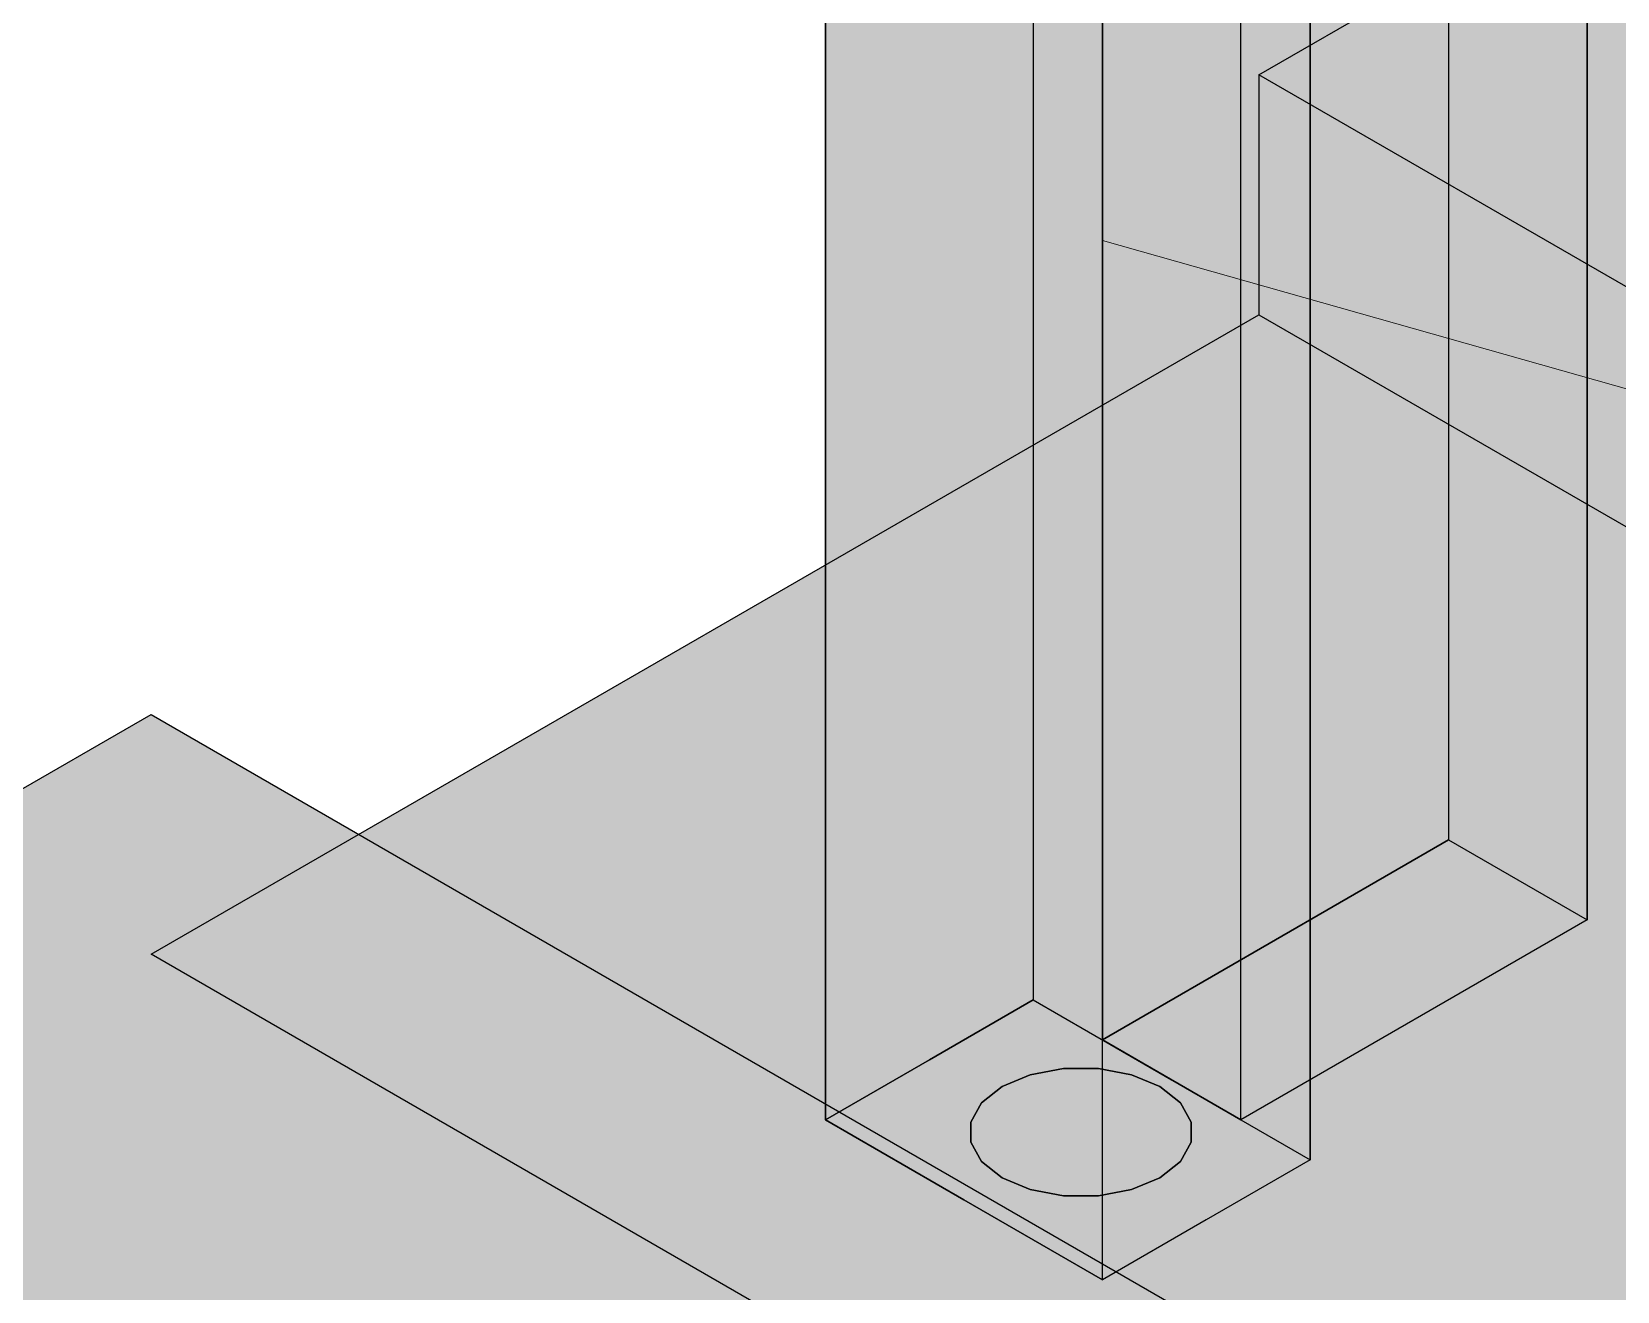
# Model space of a CAD drawing. Header units: metres. Extents: x 0 to 34.2, y 0 to 17.8.
# Drawn here: x 5.73 to 6.722, y 8.514 to 9.302 of the extents above; entities that cross this region are included whole.
import ezdxf

# ---------------------------------------------------------------- set-up
doc = ezdxf.new("R2010")
doc.units = ezdxf.units.M
doc.header["$LTSCALE"] = 0.25
doc.layers.add('ISO-ARISTAS', color=8, linetype='CONTINUOUS')
doc.layers.add('ISO-CONCRETO-SUP', color=254, linetype='CONTINUOUS', true_color=0xe8e8e8)
doc.layers.add('LLAMADAS', color=30, linetype='CONTINUOUS', lineweight=18)

msp = doc.modelspace()

# ---------------------------------------------------------------- linework, layer by layer
at = {"layer": 'ISO-ARISTAS', "color": 250}
for p, q in [((6.49785, 9.275), (7.06077, 9.6)), ((6.6165, 9.52353), (6.6165, 9.16002)), ((6.6165, 9.52353), (6.6165, 9.16002)), ((6.7031, 9.11002), (6.7031, 9.47353)), ((6.7031, 9.47353), (6.7031, 9.11002)), ((6.35669, 9.4165), (6.35669, 9.2965)), ((6.35669, 9.4165), (6.35669, 9.2965)), ((6.39999, 9.03502), (6.39999, 9.39853)), ((6.39999, 9.39853), (6.39999, 9.03502)), ((6.39999, 9.2415), (6.39999, 9.3615)), ((6.39999, 9.2415), (6.39999, 9.3615)), ((6.48659, 8.98502), (6.48659, 9.34853)), ((6.48659, 8.98502), (6.48659, 9.34853)), ((6.22679, 9.2215), (6.22679, 9.3415)), ((6.22679, 9.3415), (6.22679, 9.2215)), ((6.5299, 9.1965), (6.5299, 9.3165)), ((6.5299, 9.3165), (6.5299, 9.1965)), ((6.35669, 9.2965), (6.35669, 9.1765)), ((6.35669, 9.2965), (6.35669, 9.1765)), ((7.16848, 8.88781), (6.49785, 9.275)), ((7.16848, 8.88781), (6.49785, 9.275)), ((6.49785, 9.275), (6.49785, 9.125)), ((6.39999, 9.1215), (6.39999, 9.2415)), ((6.39999, 9.1215), (6.39999, 9.2415)), ((6.22679, 9.1015), (6.22679, 9.2215)), ((6.22679, 9.2215), (6.22679, 9.1015)), ((6.5299, 9.0765), (6.5299, 9.1965)), ((6.5299, 9.1965), (6.5299, 9.0765)), ((6.35669, 9.1765), (6.35669, 9.0565)), ((6.35669, 9.1765), (6.35669, 9.0565)), ((6.6165, 9.16002), (6.6165, 8.7965)), ((6.6165, 9.16002), (6.6165, 8.7965)), ((5.80503, 8.725), (6.49785, 9.125)), ((6.49785, 9.125), (7.16848, 8.73781)), ((6.49785, 9.125), (7.16848, 8.73781)), ((6.39999, 9.0015), (6.39999, 9.1215)), ((6.39999, 9.0015), (6.39999, 9.1215)), ((6.7031, 8.7465), (6.7031, 9.11002)), ((6.7031, 9.11002), (6.7031, 8.7465)), ((6.22679, 8.9815), (6.22679, 9.1015)), ((6.22679, 9.1015), (6.22679, 8.9815)), ((6.5299, 8.9565), (6.5299, 9.0765)), ((6.5299, 9.0765), (6.5299, 8.9565)), ((6.35669, 9.0565), (6.35669, 8.9365)), ((6.35669, 9.0565), (6.35669, 8.9365)), ((6.39999, 8.6715), (6.39999, 9.03502)), ((6.39999, 9.03502), (6.39999, 8.6715)), ((6.39999, 8.8815), (6.39999, 9.0015)), ((6.39999, 8.8815), (6.39999, 9.0015)), ((6.48659, 8.6215), (6.48659, 8.98502)), ((6.48659, 8.6215), (6.48659, 8.98502)), ((6.22679, 8.8615), (6.22679, 8.9815)), ((6.22679, 8.9815), (6.22679, 8.8615)), ((6.5299, 8.8365), (6.5299, 8.9565)), ((6.5299, 8.9565), (6.5299, 8.8365)), ((6.35669, 8.9365), (6.35669, 8.8165)), ((6.35669, 8.9365), (6.35669, 8.8165)), ((6.39999, 8.7615), (6.39999, 8.8815)), ((6.39999, 8.7615), (6.39999, 8.8815)), ((5.11221, 8.475), (5.80503, 8.875)), ((5.80503, 8.875), (6.47566, 8.48781)), ((6.22679, 8.7415), (6.22679, 8.8615)), ((6.22679, 8.8615), (6.22679, 8.7415)), ((6.5299, 8.7165), (6.5299, 8.8365)), ((6.5299, 8.8365), (6.5299, 8.7165)), ((6.35669, 8.8165), (6.35669, 8.6965)), ((6.35669, 8.8165), (6.35669, 8.6965)), ((6.39999, 8.6715), (6.6165, 8.7965)), ((6.6165, 8.7965), (6.39999, 8.6715)), ((6.6165, 8.7965), (6.7031, 8.7465)), ((6.6165, 8.7965), (6.7031, 8.7465)), ((6.39999, 8.6415), (6.39999, 8.7615)), ((6.39999, 8.6415), (6.39999, 8.7615)), ((6.22679, 8.6215), (6.22679, 8.7415)), ((6.22679, 8.7415), (6.22679, 8.6215)), ((6.7031, 8.7465), (6.48659, 8.6215)), ((6.7031, 8.7465), (6.48659, 8.6215)), ((6.47566, 8.33781), (5.80503, 8.725)), ((6.5299, 8.5965), (6.5299, 8.7165)), ((6.5299, 8.7165), (6.5299, 8.5965)), ((6.29174, 8.659), (6.35669, 8.6965)), ((6.35669, 8.6965), (6.29174, 8.659)), ((6.35669, 8.6965), (6.44329, 8.6465)), ((6.35669, 8.6965), (6.44329, 8.6465)), ((6.48659, 8.6215), (6.39999, 8.6715)), ((6.39999, 8.6715), (6.48659, 8.6215)), ((6.22679, 8.6215), (6.29174, 8.659)), ((6.29174, 8.659), (6.22679, 8.6215)), ((6.35488, 8.64966), (6.33721, 8.64225)), ((6.33721, 8.64225), (6.35488, 8.64966)), ((6.37565, 8.65356), (6.35488, 8.64966)), ((6.35488, 8.64966), (6.37565, 8.65356)), ((6.39749, 8.65356), (6.37565, 8.65356)), ((6.37565, 8.65356), (6.39749, 8.65356)), ((6.41826, 8.64966), (6.39749, 8.65356)), ((6.39749, 8.65356), (6.41826, 8.64966)), ((6.43593, 8.64225), (6.41826, 8.64966)), ((6.41826, 8.64966), (6.43593, 8.64225)), ((6.33721, 8.64225), (6.32437, 8.63205)), ((6.32437, 8.63205), (6.33721, 8.64225)), ((6.39999, 8.5215), (6.39999, 8.6415)), ((6.39999, 8.5215), (6.39999, 8.6415)), ((6.44877, 8.63205), (6.43593, 8.64225)), ((6.43593, 8.64225), (6.44877, 8.63205)), ((6.44329, 8.6465), (6.5299, 8.5965)), ((6.44329, 8.6465), (6.5299, 8.5965)), ((6.32437, 8.63205), (6.31762, 8.62006)), ((6.31762, 8.62006), (6.32437, 8.63205)), ((6.45552, 8.62006), (6.44877, 8.63205)), ((6.44877, 8.63205), (6.45552, 8.62006)), ((6.31339, 8.5715), (6.22679, 8.6215)), ((6.22679, 8.6215), (6.31339, 8.5715)), ((6.31762, 8.62006), (6.31762, 8.60744)), ((6.31762, 8.60744), (6.31762, 8.62006)), ((6.45552, 8.60744), (6.45552, 8.62006)), ((6.45552, 8.62006), (6.45552, 8.60744)), ((6.31762, 8.60744), (6.32437, 8.59545)), ((6.32437, 8.59545), (6.31762, 8.60744)), ((6.44877, 8.59545), (6.45552, 8.60744)), ((6.45552, 8.60744), (6.44877, 8.59545)), ((6.32437, 8.59545), (6.33721, 8.58525)), ((6.33721, 8.58525), (6.32437, 8.59545)), ((6.43593, 8.58525), (6.44877, 8.59545)), ((6.44877, 8.59545), (6.43593, 8.58525)), ((6.5299, 8.5965), (6.46494, 8.559)), ((6.5299, 8.5965), (6.46494, 8.559)), ((6.33721, 8.58525), (6.35488, 8.57784)), ((6.35488, 8.57784), (6.33721, 8.58525)), ((6.41826, 8.57784), (6.43593, 8.58525)), ((6.43593, 8.58525), (6.41826, 8.57784)), ((6.39999, 8.5215), (6.31339, 8.5715)), ((6.31339, 8.5715), (6.39999, 8.5215)), ((6.35488, 8.57784), (6.37565, 8.57394)), ((6.37565, 8.57394), (6.35488, 8.57784)), ((6.37565, 8.57394), (6.39749, 8.57394)), ((6.39749, 8.57394), (6.37565, 8.57394)), ((6.39749, 8.57394), (6.41826, 8.57784)), ((6.41826, 8.57784), (6.39749, 8.57394)), ((6.46494, 8.559), (6.39999, 8.5215)), ((6.46494, 8.559), (6.39999, 8.5215))]:
    msp.add_line(p, q, dxfattribs=at)
at = {"layer": 'ISO-CONCRETO-SUP', "true_color": 0xc9c7c0}
for points in [[(7.06077, 9.6), (7.7314, 9.21281), (6.49785, 9.275), (7.16848, 8.88781)], [(5.80503, 8.875), (6.47566, 8.48781), (5.11221, 8.475), (5.78284, 8.08781)]]:
    msp.add_solid(points, dxfattribs=at)
at = {"layer": 'ISO-CONCRETO-SUP', "true_color": 0x575d65}
for points in [[(6.6165, 9.16002), (6.39999, 9.03502), (6.6165, 9.52353), (6.39999, 9.39853)], [(6.7031, 9.11002), (6.48659, 8.98502), (6.7031, 9.47353), (6.48659, 9.34853)], [(6.6165, 8.7965), (6.39999, 8.6715), (6.6165, 9.16002), (6.39999, 9.03502)], [(6.7031, 8.7465), (6.48659, 8.6215), (6.7031, 9.11002), (6.48659, 8.98502)]]:
    msp.add_solid(points, dxfattribs=at)
at = {"layer": 'ISO-CONCRETO-SUP', "true_color": 0x616771}
for points in [[(6.6165, 9.16002), (6.7031, 9.11002), (6.6165, 9.52353), (6.7031, 9.47353)], [(6.39999, 9.03502), (6.48659, 8.98502), (6.39999, 9.39853), (6.48659, 9.34853)], [(6.6165, 8.7965), (6.7031, 8.7465), (6.6165, 9.16002), (6.7031, 9.11002)], [(6.39999, 8.6715), (6.48659, 8.6215), (6.39999, 9.03502), (6.48659, 8.98502)]]:
    msp.add_solid(points, dxfattribs=at)
at = {"layer": 'ISO-CONCRETO-SUP', "true_color": 0xb2b2ad}
for points in [[(6.22679, 9.3415), (6.31339, 9.2915), (6.22679, 9.4615), (6.31339, 9.4115)], [(6.31339, 9.2915), (6.39999, 9.2415), (6.31339, 9.4115), (6.39999, 9.3615)], [(6.35669, 9.2965), (6.44329, 9.2465), (6.35669, 9.4165), (6.44329, 9.3665)], [(6.44329, 9.2465), (6.5299, 9.1965), (6.44329, 9.3665), (6.5299, 9.3165)], [(6.22679, 9.2215), (6.31339, 9.1715), (6.22679, 9.3415), (6.31339, 9.2915)], [(6.35669, 9.1765), (6.44329, 9.1265), (6.35669, 9.2965), (6.44329, 9.2465)], [(6.31339, 9.1715), (6.39999, 9.1215), (6.31339, 9.2915), (6.39999, 9.2415)], [(6.44329, 9.1265), (6.5299, 9.0765), (6.44329, 9.2465), (6.5299, 9.1965)], [(6.22679, 9.1015), (6.31339, 9.0515), (6.22679, 9.2215), (6.31339, 9.1715)], [(6.35669, 9.0565), (6.44329, 9.0065), (6.35669, 9.1765), (6.44329, 9.1265)], [(6.31339, 9.0515), (6.39999, 9.0015), (6.31339, 9.1715), (6.39999, 9.1215)], [(6.44329, 9.0065), (6.5299, 8.9565), (6.44329, 9.1265), (6.5299, 9.0765)], [(6.22679, 8.9815), (6.31339, 8.9315), (6.22679, 9.1015), (6.31339, 9.0515)], [(6.35669, 8.9365), (6.44329, 8.8865), (6.35669, 9.0565), (6.44329, 9.0065)], [(6.31339, 8.9315), (6.39999, 8.8815), (6.31339, 9.0515), (6.39999, 9.0015)], [(6.44329, 8.8865), (6.5299, 8.8365), (6.44329, 9.0065), (6.5299, 8.9565)], [(6.22679, 8.8615), (6.31339, 8.8115), (6.22679, 8.9815), (6.31339, 8.9315)], [(6.35669, 8.8165), (6.44329, 8.7665), (6.35669, 8.9365), (6.44329, 8.8865)], [(6.31339, 8.8115), (6.39999, 8.7615), (6.31339, 8.9315), (6.39999, 8.8815)], [(6.44329, 8.7665), (6.5299, 8.7165), (6.44329, 8.8865), (6.5299, 8.8365)], [(6.22679, 8.7415), (6.31339, 8.6915), (6.22679, 8.8615), (6.31339, 8.8115)], [(6.35669, 8.6965), (6.44329, 8.6465), (6.35669, 8.8165), (6.44329, 8.7665)], [(6.31339, 8.6915), (6.39999, 8.6415), (6.31339, 8.8115), (6.39999, 8.7615)], [(6.44329, 8.6465), (6.5299, 8.5965), (6.44329, 8.7665), (6.5299, 8.7165)], [(6.22679, 8.6215), (6.31339, 8.5715), (6.22679, 8.7415), (6.31339, 8.6915)], [(6.31339, 8.5715), (6.39999, 8.5215), (6.31339, 8.6915), (6.39999, 8.6415)]]:
    msp.add_solid(points, dxfattribs=at)
at = {"layer": 'ISO-CONCRETO-SUP', "true_color": 0x9f9f9b}
for points in [[(6.5299, 9.3165), (6.46494, 9.279), (6.5299, 9.4365), (6.46494, 9.399)], [(6.35669, 9.2965), (6.29174, 9.259), (6.35669, 9.4165), (6.29174, 9.379)], [(6.46494, 9.279), (6.39999, 9.2415), (6.46494, 9.399), (6.39999, 9.3615)], [(6.29174, 9.259), (6.22679, 9.2215), (6.29174, 9.379), (6.22679, 9.3415)], [(6.5299, 9.1965), (6.46494, 9.159), (6.5299, 9.3165), (6.46494, 9.279)], [(6.35669, 9.1765), (6.29174, 9.139), (6.35669, 9.2965), (6.29174, 9.259)], [(6.46494, 9.159), (6.39999, 9.1215), (6.46494, 9.279), (6.39999, 9.2415)], [(6.29174, 9.139), (6.22679, 9.1015), (6.29174, 9.259), (6.22679, 9.2215)], [(6.5299, 9.0765), (6.46494, 9.039), (6.5299, 9.1965), (6.46494, 9.159)], [(6.35669, 9.0565), (6.29174, 9.019), (6.35669, 9.1765), (6.29174, 9.139)], [(6.46494, 9.039), (6.39999, 9.0015), (6.46494, 9.159), (6.39999, 9.1215)], [(6.29174, 9.019), (6.22679, 8.9815), (6.29174, 9.139), (6.22679, 9.1015)], [(6.5299, 8.9565), (6.46494, 8.919), (6.5299, 9.0765), (6.46494, 9.039)], [(6.35669, 8.9365), (6.29174, 8.899), (6.35669, 9.0565), (6.29174, 9.019)], [(6.46494, 8.919), (6.39999, 8.8815), (6.46494, 9.039), (6.39999, 9.0015)], [(6.29174, 8.899), (6.22679, 8.8615), (6.29174, 9.019), (6.22679, 8.9815)], [(6.5299, 8.8365), (6.46494, 8.799), (6.5299, 8.9565), (6.46494, 8.919)], [(6.35669, 8.8165), (6.29174, 8.779), (6.35669, 8.9365), (6.29174, 8.899)], [(6.46494, 8.799), (6.39999, 8.7615), (6.46494, 8.919), (6.39999, 8.8815)], [(6.29174, 8.779), (6.22679, 8.7415), (6.29174, 8.899), (6.22679, 8.8615)], [(6.5299, 8.7165), (6.46494, 8.679), (6.5299, 8.8365), (6.46494, 8.799)], [(6.35669, 8.6965), (6.29174, 8.659), (6.35669, 8.8165), (6.29174, 8.779)], [(6.46494, 8.679), (6.39999, 8.6415), (6.46494, 8.799), (6.39999, 8.7615)], [(6.29174, 8.659), (6.22679, 8.6215), (6.29174, 8.779), (6.22679, 8.7415)], [(6.5299, 8.5965), (6.46494, 8.559), (6.5299, 8.7165), (6.46494, 8.679)], [(6.46494, 8.559), (6.39999, 8.5215), (6.46494, 8.679), (6.39999, 8.6415)]]:
    msp.add_solid(points, dxfattribs=at)
at = {"layer": 'ISO-CONCRETO-SUP', "true_color": 0x8199b0}
for points in [[(6.31762, 9.40744), (6.32437, 9.39545), (6.31762, 9.30744), (6.32437, 9.29545)], [(6.45552, 9.32006), (6.44877, 9.33205), (6.45552, 9.22006), (6.44877, 9.23205)], [(6.31762, 9.30744), (6.32437, 9.29545), (6.31762, 9.20744), (6.32437, 9.19545)], [(6.45552, 9.22006), (6.44877, 9.23205), (6.45552, 9.12006), (6.44877, 9.13205)], [(6.31762, 9.20744), (6.32437, 9.19545), (6.31762, 9.10744), (6.32437, 9.09545)], [(6.45552, 9.12006), (6.44877, 9.13205), (6.45552, 9.02006), (6.44877, 9.03205)], [(6.31762, 9.10744), (6.32437, 9.09545), (6.31762, 9.00744), (6.32437, 8.99545)], [(6.45552, 9.02006), (6.44877, 9.03205), (6.45552, 8.92006), (6.44877, 8.93205)], [(6.31762, 9.00744), (6.32437, 8.99545), (6.31762, 8.90744), (6.32437, 8.89545)], [(6.45552, 8.92006), (6.44877, 8.93205), (6.45552, 8.82006), (6.44877, 8.83205)], [(6.31762, 8.90744), (6.32437, 8.89545), (6.31762, 8.80744), (6.32437, 8.79545)], [(6.45552, 8.82006), (6.44877, 8.83205), (6.45552, 8.72006), (6.44877, 8.73205)], [(6.31762, 8.80744), (6.32437, 8.79545), (6.31762, 8.70744), (6.32437, 8.69545)], [(6.45552, 8.72006), (6.44877, 8.73205), (6.45552, 8.62006), (6.44877, 8.63205)], [(6.31762, 8.70744), (6.32437, 8.69545), (6.31762, 8.60744), (6.32437, 8.59545)]]:
    msp.add_solid(points, dxfattribs=at)
at = {"layer": 'ISO-CONCRETO-SUP', "true_color": 0x6d8195}
for points in [[(6.44877, 9.39545), (6.45552, 9.40744), (6.44877, 9.29545), (6.45552, 9.30744)], [(6.32437, 9.33205), (6.31762, 9.32006), (6.32437, 9.23205), (6.31762, 9.22006)], [(6.44877, 9.29545), (6.45552, 9.30744), (6.44877, 9.19545), (6.45552, 9.20744)], [(6.32437, 9.23205), (6.31762, 9.22006), (6.32437, 9.13205), (6.31762, 9.12006)], [(6.44877, 9.19545), (6.45552, 9.20744), (6.44877, 9.09545), (6.45552, 9.10744)], [(6.32437, 9.13205), (6.31762, 9.12006), (6.32437, 9.03205), (6.31762, 9.02006)], [(6.44877, 9.09545), (6.45552, 9.10744), (6.44877, 8.99545), (6.45552, 9.00744)], [(6.32437, 9.03205), (6.31762, 9.02006), (6.32437, 8.93205), (6.31762, 8.92006)], [(6.44877, 8.99545), (6.45552, 9.00744), (6.44877, 8.89545), (6.45552, 8.90744)], [(6.32437, 8.93205), (6.31762, 8.92006), (6.32437, 8.83205), (6.31762, 8.82006)], [(6.44877, 8.89545), (6.45552, 8.90744), (6.44877, 8.79545), (6.45552, 8.80744)], [(6.32437, 8.83205), (6.31762, 8.82006), (6.32437, 8.73205), (6.31762, 8.72006)], [(6.44877, 8.79545), (6.45552, 8.80744), (6.44877, 8.69545), (6.45552, 8.70744)], [(6.32437, 8.73205), (6.31762, 8.72006), (6.32437, 8.63205), (6.31762, 8.62006)], [(6.44877, 8.69545), (6.45552, 8.70744), (6.44877, 8.59545), (6.45552, 8.60744)]]:
    msp.add_solid(points, dxfattribs=at)
at = {"layer": 'ISO-CONCRETO-SUP', "true_color": 0x8da7c1}
for points in [[(6.32437, 9.39545), (6.33721, 9.38525), (6.32437, 9.29545), (6.33721, 9.28525)], [(6.44877, 9.33205), (6.43593, 9.34225), (6.44877, 9.23205), (6.43593, 9.24225)], [(6.32437, 9.29545), (6.33721, 9.28525), (6.32437, 9.19545), (6.33721, 9.18525)], [(6.44877, 9.23205), (6.43593, 9.24225), (6.44877, 9.13205), (6.43593, 9.14225)], [(6.32437, 9.19545), (6.33721, 9.18525), (6.32437, 9.09545), (6.33721, 9.08525)], [(6.44877, 9.13205), (6.43593, 9.14225), (6.44877, 9.03205), (6.43593, 9.04225)], [(6.32437, 9.09545), (6.33721, 9.08525), (6.32437, 8.99545), (6.33721, 8.98525)], [(6.44877, 9.03205), (6.43593, 9.04225), (6.44877, 8.93205), (6.43593, 8.94225)], [(6.32437, 8.99545), (6.33721, 8.98525), (6.32437, 8.89545), (6.33721, 8.88525)], [(6.44877, 8.93205), (6.43593, 8.94225), (6.44877, 8.83205), (6.43593, 8.84225)], [(6.32437, 8.89545), (6.33721, 8.88525), (6.32437, 8.79545), (6.33721, 8.78525)], [(6.44877, 8.83205), (6.43593, 8.84225), (6.44877, 8.73205), (6.43593, 8.74225)], [(6.32437, 8.79545), (6.33721, 8.78525), (6.32437, 8.69545), (6.33721, 8.68525)], [(6.44877, 8.73205), (6.43593, 8.74225), (6.44877, 8.63205), (6.43593, 8.64225)], [(6.32437, 8.69545), (6.33721, 8.68525), (6.32437, 8.59545), (6.33721, 8.58525)]]:
    msp.add_solid(points, dxfattribs=at)
at = {"layer": 'ISO-CONCRETO-SUP', "true_color": 0x7c93a9}
for points in [[(6.43593, 9.38525), (6.44877, 9.39545), (6.43593, 9.28525), (6.44877, 9.29545)], [(6.33721, 9.34225), (6.32437, 9.33205), (6.33721, 9.24225), (6.32437, 9.23205)], [(6.43593, 9.28525), (6.44877, 9.29545), (6.43593, 9.18525), (6.44877, 9.19545)], [(6.33721, 9.24225), (6.32437, 9.23205), (6.33721, 9.14225), (6.32437, 9.13205)], [(6.43593, 9.18525), (6.44877, 9.19545), (6.43593, 9.08525), (6.44877, 9.09545)], [(6.33721, 9.14225), (6.32437, 9.13205), (6.33721, 9.04225), (6.32437, 9.03205)], [(6.43593, 9.08525), (6.44877, 9.09545), (6.43593, 8.98525), (6.44877, 8.99545)], [(6.33721, 9.04225), (6.32437, 9.03205), (6.33721, 8.94225), (6.32437, 8.93205)], [(6.43593, 8.98525), (6.44877, 8.99545), (6.43593, 8.88525), (6.44877, 8.89545)], [(6.33721, 8.94225), (6.32437, 8.93205), (6.33721, 8.84225), (6.32437, 8.83205)], [(6.43593, 8.88525), (6.44877, 8.89545), (6.43593, 8.78525), (6.44877, 8.79545)], [(6.33721, 8.84225), (6.32437, 8.83205), (6.33721, 8.74225), (6.32437, 8.73205)], [(6.43593, 8.78525), (6.44877, 8.79545), (6.43593, 8.68525), (6.44877, 8.69545)], [(6.33721, 8.74225), (6.32437, 8.73205), (6.33721, 8.64225), (6.32437, 8.63205)], [(6.43593, 8.68525), (6.44877, 8.69545), (6.43593, 8.58525), (6.44877, 8.59545)]]:
    msp.add_solid(points, dxfattribs=at)
at = {"layer": 'ISO-CONCRETO-SUP', "true_color": 0x95b1cc}
for points in [[(6.33721, 9.38525), (6.35488, 9.37784), (6.33721, 9.28525), (6.35488, 9.27784)], [(6.43593, 9.34225), (6.41826, 9.34966), (6.43593, 9.24225), (6.41826, 9.24966)], [(6.33721, 9.28525), (6.35488, 9.27784), (6.33721, 9.18525), (6.35488, 9.17784)], [(6.43593, 9.24225), (6.41826, 9.24966), (6.43593, 9.14225), (6.41826, 9.14966)], [(6.33721, 9.18525), (6.35488, 9.17784), (6.33721, 9.08525), (6.35488, 9.07784)], [(6.43593, 9.14225), (6.41826, 9.14966), (6.43593, 9.04225), (6.41826, 9.04966)], [(6.33721, 9.08525), (6.35488, 9.07784), (6.33721, 8.98525), (6.35488, 8.97784)], [(6.43593, 9.04225), (6.41826, 9.04966), (6.43593, 8.94225), (6.41826, 8.94966)], [(6.33721, 8.98525), (6.35488, 8.97784), (6.33721, 8.88525), (6.35488, 8.87784)], [(6.43593, 8.94225), (6.41826, 8.94966), (6.43593, 8.84225), (6.41826, 8.84966)], [(6.33721, 8.88525), (6.35488, 8.87784), (6.33721, 8.78525), (6.35488, 8.77784)], [(6.43593, 8.84225), (6.41826, 8.84966), (6.43593, 8.74225), (6.41826, 8.74966)], [(6.33721, 8.78525), (6.35488, 8.77784), (6.33721, 8.68525), (6.35488, 8.67784)], [(6.43593, 8.74225), (6.41826, 8.74966), (6.43593, 8.64225), (6.41826, 8.64966)], [(6.33721, 8.68525), (6.35488, 8.67784), (6.33721, 8.58525), (6.35488, 8.57784)]]:
    msp.add_solid(points, dxfattribs=at)
at = {"layer": 'ISO-CONCRETO-SUP', "true_color": 0x88a2bb}
for points in [[(6.41826, 9.37784), (6.43593, 9.38525), (6.41826, 9.27784), (6.43593, 9.28525)], [(6.35488, 9.34966), (6.33721, 9.34225), (6.35488, 9.24966), (6.33721, 9.24225)], [(6.41826, 9.27784), (6.43593, 9.28525), (6.41826, 9.17784), (6.43593, 9.18525)], [(6.35488, 9.24966), (6.33721, 9.24225), (6.35488, 9.14966), (6.33721, 9.14225)], [(6.41826, 9.17784), (6.43593, 9.18525), (6.41826, 9.07784), (6.43593, 9.08525)], [(6.35488, 9.14966), (6.33721, 9.14225), (6.35488, 9.04966), (6.33721, 9.04225)], [(6.41826, 9.07784), (6.43593, 9.08525), (6.41826, 8.97784), (6.43593, 8.98525)], [(6.35488, 9.04966), (6.33721, 9.04225), (6.35488, 8.94966), (6.33721, 8.94225)], [(6.41826, 8.97784), (6.43593, 8.98525), (6.41826, 8.87784), (6.43593, 8.88525)], [(6.35488, 8.94966), (6.33721, 8.94225), (6.35488, 8.84966), (6.33721, 8.84225)], [(6.41826, 8.87784), (6.43593, 8.88525), (6.41826, 8.77784), (6.43593, 8.78525)], [(6.35488, 8.84966), (6.33721, 8.84225), (6.35488, 8.74966), (6.33721, 8.74225)], [(6.41826, 8.77784), (6.43593, 8.78525), (6.41826, 8.67784), (6.43593, 8.68525)], [(6.35488, 8.74966), (6.33721, 8.74225), (6.35488, 8.64966), (6.33721, 8.64225)], [(6.41826, 8.67784), (6.43593, 8.68525), (6.41826, 8.57784), (6.43593, 8.58525)]]:
    msp.add_solid(points, dxfattribs=at)
at = {"layer": 'ISO-CONCRETO-SUP', "true_color": 0x99b6d1}
for points in [[(6.35488, 9.37784), (6.37565, 9.37394), (6.35488, 9.27784), (6.37565, 9.27394)], [(6.41826, 9.34966), (6.39749, 9.35356), (6.41826, 9.24966), (6.39749, 9.25356)], [(6.35488, 9.27784), (6.37565, 9.27394), (6.35488, 9.17784), (6.37565, 9.17394)], [(6.41826, 9.24966), (6.39749, 9.25356), (6.41826, 9.14966), (6.39749, 9.15356)], [(6.35488, 9.17784), (6.37565, 9.17394), (6.35488, 9.07784), (6.37565, 9.07394)], [(6.41826, 9.14966), (6.39749, 9.15356), (6.41826, 9.04966), (6.39749, 9.05356)], [(6.35488, 9.07784), (6.37565, 9.07394), (6.35488, 8.97784), (6.37565, 8.97394)], [(6.41826, 9.04966), (6.39749, 9.05356), (6.41826, 8.94966), (6.39749, 8.95356)], [(6.35488, 8.97784), (6.37565, 8.97394), (6.35488, 8.87784), (6.37565, 8.87394)], [(6.41826, 8.94966), (6.39749, 8.95356), (6.41826, 8.84966), (6.39749, 8.85356)], [(6.35488, 8.87784), (6.37565, 8.87394), (6.35488, 8.77784), (6.37565, 8.77394)], [(6.41826, 8.84966), (6.39749, 8.85356), (6.41826, 8.74966), (6.39749, 8.75356)], [(6.35488, 8.77784), (6.37565, 8.77394), (6.35488, 8.67784), (6.37565, 8.67394)], [(6.41826, 8.74966), (6.39749, 8.75356), (6.41826, 8.64966), (6.39749, 8.65356)], [(6.35488, 8.67784), (6.37565, 8.67394), (6.35488, 8.57784), (6.37565, 8.57394)]]:
    msp.add_solid(points, dxfattribs=at)
at = {"layer": 'ISO-CONCRETO-SUP', "true_color": 0x98b5d0}
for points in [[(6.37565, 9.37394), (6.39749, 9.37394), (6.37565, 9.27394), (6.39749, 9.27394)], [(6.39749, 9.35356), (6.37565, 9.35356), (6.39749, 9.25356), (6.37565, 9.25356)], [(6.37565, 9.27394), (6.39749, 9.27394), (6.37565, 9.17394), (6.39749, 9.17394)], [(6.39749, 9.25356), (6.37565, 9.25356), (6.39749, 9.15356), (6.37565, 9.15356)], [(6.37565, 9.17394), (6.39749, 9.17394), (6.37565, 9.07394), (6.39749, 9.07394)], [(6.39749, 9.15356), (6.37565, 9.15356), (6.39749, 9.05356), (6.37565, 9.05356)], [(6.37565, 9.07394), (6.39749, 9.07394), (6.37565, 8.97394), (6.39749, 8.97394)], [(6.39749, 9.05356), (6.37565, 9.05356), (6.39749, 8.95356), (6.37565, 8.95356)], [(6.37565, 8.97394), (6.39749, 8.97394), (6.37565, 8.87394), (6.39749, 8.87394)], [(6.39749, 8.95356), (6.37565, 8.95356), (6.39749, 8.85356), (6.37565, 8.85356)], [(6.37565, 8.87394), (6.39749, 8.87394), (6.37565, 8.77394), (6.39749, 8.77394)], [(6.39749, 8.85356), (6.37565, 8.85356), (6.39749, 8.75356), (6.37565, 8.75356)], [(6.37565, 8.77394), (6.39749, 8.77394), (6.37565, 8.67394), (6.39749, 8.67394)], [(6.39749, 8.75356), (6.37565, 8.75356), (6.39749, 8.65356), (6.37565, 8.65356)], [(6.37565, 8.67394), (6.39749, 8.67394), (6.37565, 8.57394), (6.39749, 8.57394)]]:
    msp.add_solid(points, dxfattribs=at)
at = {"layer": 'ISO-CONCRETO-SUP', "true_color": 0x92aec8}
for points in [[(6.39749, 9.37394), (6.41826, 9.37784), (6.39749, 9.27394), (6.41826, 9.27784)], [(6.37565, 9.35356), (6.35488, 9.34966), (6.37565, 9.25356), (6.35488, 9.24966)], [(6.39749, 9.27394), (6.41826, 9.27784), (6.39749, 9.17394), (6.41826, 9.17784)], [(6.37565, 9.25356), (6.35488, 9.24966), (6.37565, 9.15356), (6.35488, 9.14966)], [(6.39749, 9.17394), (6.41826, 9.17784), (6.39749, 9.07394), (6.41826, 9.07784)], [(6.37565, 9.15356), (6.35488, 9.14966), (6.37565, 9.05356), (6.35488, 9.04966)], [(6.39749, 9.07394), (6.41826, 9.07784), (6.39749, 8.97394), (6.41826, 8.97784)], [(6.37565, 9.05356), (6.35488, 9.04966), (6.37565, 8.95356), (6.35488, 8.94966)], [(6.39749, 8.97394), (6.41826, 8.97784), (6.39749, 8.87394), (6.41826, 8.87784)], [(6.37565, 8.95356), (6.35488, 8.94966), (6.37565, 8.85356), (6.35488, 8.84966)], [(6.39749, 8.87394), (6.41826, 8.87784), (6.39749, 8.77394), (6.41826, 8.77784)], [(6.37565, 8.85356), (6.35488, 8.84966), (6.37565, 8.75356), (6.35488, 8.74966)], [(6.39749, 8.77394), (6.41826, 8.77784), (6.39749, 8.67394), (6.41826, 8.67784)], [(6.37565, 8.75356), (6.35488, 8.74966), (6.37565, 8.65356), (6.35488, 8.64966)], [(6.39749, 8.67394), (6.41826, 8.67784), (6.39749, 8.57394), (6.41826, 8.57784)]]:
    msp.add_solid(points, dxfattribs=at)
at = {"layer": 'ISO-CONCRETO-SUP', "true_color": 0x687c8e}
for points in [[(6.31762, 9.32006), (6.31762, 9.30744), (6.31762, 9.22006), (6.31762, 9.20744)], [(6.45552, 9.30744), (6.45552, 9.32006), (6.45552, 9.20744), (6.45552, 9.22006)], [(6.31762, 9.22006), (6.31762, 9.20744), (6.31762, 9.12006), (6.31762, 9.10744)], [(6.45552, 9.20744), (6.45552, 9.22006), (6.45552, 9.10744), (6.45552, 9.12006)], [(6.31762, 9.12006), (6.31762, 9.10744), (6.31762, 9.02006), (6.31762, 9.00744)], [(6.45552, 9.10744), (6.45552, 9.12006), (6.45552, 9.00744), (6.45552, 9.02006)], [(6.31762, 9.02006), (6.31762, 9.00744), (6.31762, 8.92006), (6.31762, 8.90744)], [(6.45552, 9.00744), (6.45552, 9.02006), (6.45552, 8.90744), (6.45552, 8.92006)], [(6.31762, 8.92006), (6.31762, 8.90744), (6.31762, 8.82006), (6.31762, 8.80744)], [(6.45552, 8.90744), (6.45552, 8.92006), (6.45552, 8.80744), (6.45552, 8.82006)], [(6.31762, 8.82006), (6.31762, 8.80744), (6.31762, 8.72006), (6.31762, 8.70744)], [(6.45552, 8.80744), (6.45552, 8.82006), (6.45552, 8.70744), (6.45552, 8.72006)], [(6.31762, 8.72006), (6.31762, 8.70744), (6.31762, 8.62006), (6.31762, 8.60744)], [(6.45552, 8.70744), (6.45552, 8.72006), (6.45552, 8.60744), (6.45552, 8.62006)]]:
    msp.add_solid(points, dxfattribs=at)
at = {"layer": 'ISO-CONCRETO-SUP', "true_color": 0xb5b3ad}
msp.add_solid([(6.49785, 9.125), (7.16848, 8.73781), (6.49785, 9.275), (7.16848, 8.88781)], dxfattribs=at)
at = {"layer": 'ISO-CONCRETO-SUP', "true_color": 0xb9c7a5}
for points in [[(6.49785, 9.125), (7.16848, 8.73781), (5.80503, 8.725), (6.47566, 8.33781)], [(7.16848, 8.73781), (7.83911, 8.35063), (6.47566, 8.33781), (7.14629, 7.95063)]]:
    msp.add_solid(points, dxfattribs=at)
at = {"layer": 'ISO-CONCRETO-SUP', "true_color": 0x6b737d}
msp.add_solid([(6.6165, 8.7965), (6.7031, 8.7465), (6.39999, 8.6715), (6.48659, 8.6215)], dxfattribs=at)
at = {"layer": 'ISO-CONCRETO-SUP', "true_color": 0xc5c5c0}
for points in [[(6.35669, 8.6965), (6.44329, 8.6465), (6.29174, 8.659), (6.37834, 8.609)], [(6.29174, 8.659), (6.37834, 8.609), (6.22679, 8.6215), (6.31339, 8.5715)], [(6.44329, 8.6465), (6.5299, 8.5965), (6.37834, 8.609), (6.46494, 8.559)], [(6.37834, 8.609), (6.46494, 8.559), (6.31339, 8.5715), (6.39999, 8.5215)]]:
    msp.add_solid(points, dxfattribs=at)
at = {"layer": 'ISO-CONCRETO-SUP', "true_color": 0xa1c0dd}
for points in [[(6.38657, 8.61375), (6.35488, 8.64966), (6.33721, 8.64225)], [(6.38657, 8.61375), (6.37565, 8.65356), (6.35488, 8.64966)], [(6.38657, 8.61375), (6.39749, 8.65356), (6.37565, 8.65356)], [(6.38657, 8.61375), (6.41826, 8.64966), (6.39749, 8.65356)], [(6.38657, 8.61375), (6.43593, 8.64225), (6.41826, 8.64966)], [(6.38657, 8.61375), (6.33721, 8.64225), (6.32437, 8.63205)], [(6.38657, 8.61375), (6.44877, 8.63205), (6.43593, 8.64225)], [(6.38657, 8.61375), (6.32437, 8.63205), (6.31762, 8.62006)], [(6.38657, 8.61375), (6.45552, 8.62006), (6.44877, 8.63205)], [(6.38657, 8.61375), (6.31762, 8.62006), (6.31762, 8.60744)], [(6.38657, 8.61375), (6.45552, 8.60744), (6.45552, 8.62006)], [(6.38657, 8.61375), (6.31762, 8.60744), (6.32437, 8.59545)], [(6.38657, 8.61375), (6.32437, 8.59545), (6.33721, 8.58525)], [(6.38657, 8.61375), (6.33721, 8.58525), (6.35488, 8.57784)], [(6.38657, 8.61375), (6.35488, 8.57784), (6.37565, 8.57394)], [(6.38657, 8.61375), (6.37565, 8.57394), (6.39749, 8.57394)], [(6.38657, 8.61375), (6.44877, 8.59545), (6.45552, 8.60744)], [(6.38657, 8.61375), (6.43593, 8.58525), (6.44877, 8.59545)], [(6.38657, 8.61375), (6.41826, 8.57784), (6.43593, 8.58525)], [(6.38657, 8.61375), (6.39749, 8.57394), (6.41826, 8.57784)]]:
    msp.add_solid(points, dxfattribs=at)
at = {"layer": 'LLAMADAS'}
msp.add_line((18.48, 5.74864), (6.39999, 9.1715), dxfattribs=at)
msp.add_solid([(6.39999, 9.1715), (6.45719, 9.13128), (6.46979, 9.17573)], dxfattribs=at)

doc.saveas('drawing.dxf')
